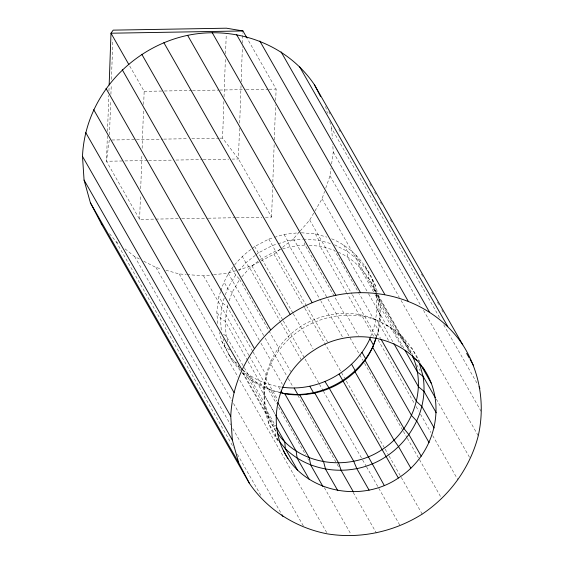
<?xml version="1.0" encoding="UTF-8"?>
<svg xmlns="http://www.w3.org/2000/svg" width="564" height="564" viewBox="0 0 564 564"><rect width="100%" height="100%" fill="white"/><g stroke="black" fill="none" stroke-linecap="round" stroke-linejoin="round"><path stroke-width="0.42" stroke-dasharray="2.82 2.11" d="M107.364 135.811L106.469 161.248L139.625 219.368L180.973 218.663M107.52 131.426L108.796 95.471M108.951 91.093L109.071 87.582M109.487 134.768L110.699 100.477M110.911 94.322L111.256 84.649M111.439 79.376L112.842 39.811M139.625 219.368L140.492 194.813M140.711 188.679L141.917 154.48M142.135 148.339L143.531 108.873M143.686 104.495L144.151 91.34L129.318 65.332M265.425 217.218L271.587 217.112L238.431 158.985L222.583 138.109L223.887 101.182M224.042 96.782L225.41 58.092M225.565 53.7L226.249 34.355M239.517 128.296L238.431 158.985L232.276 159.09M239.7 123.037L241.032 85.326M241.159 81.815L242.4 46.741M242.52 43.231L242.894 32.712M271.587 217.112L272.673 186.423M272.828 182.038L274.189 143.453M274.315 139.942L275.556 104.869M275.711 100.484L276.113 89.084L247.321 38.606M109.296 140.048L106.469 161.248L124.066 160.944M217.591 323.51L216.816 311.737L218.888 296.544L220.58 291.659M325.738 188.143L329.989 175.855L331.04 168.213M331.618 163.969L333.239 152.083L332.718 144.187M370.745 336.405L374.968 324.187L377.048 309.001L376.04 293.858M220.862 290.848C225.875 273.991 237.141 259.243 251.417 249.098M224.232 298.067L222.54 302.953L220.468 318.145L221.412 332.443M225.36 294.81L227.616 288.296L236.647 273.399M227.736 304.948L225.163 321.254L226.129 335.848L227.962 342.426M229.174 300.795L232.051 292.483L239.644 279.406L235.498 274.724L231.839 268.323M315.008 210.922L322.051 198.796L324.603 191.422M376.456 336.581C381.384 323.595 381.828 308.811 378.345 295.43M376.371 337.11L378.627 330.596L374.968 324.187M300.203 230.986L309.721 220.023L314.564 211.683M238.953 270.741L245.876 262.782L255.069 255.499M241.871 276.846L249.655 267.886L259.68 259.955M282.705 247.243L293.477 238.72L299.639 231.628M252.073 248.576L254.702 246.496L268.809 239.08L273.603 237.599M255.732 254.984L258.354 252.905L272.461 245.481L277.255 244.008M260.349 259.426L275.281 251.22L289.917 246.708L305.032 245.009L343.927 313.196L346.648 314.994L358.457 335.693M261.005 260.977L273.949 254.174L282.028 247.779M237.945 270.078L251.875 265.785L260.244 261.379M274.4 237.352L283.995 234.398L298.807 232.735M278.059 243.761L287.647 240.807L302.459 239.143M213.721 274.724L228.11 273.11L237.127 270.332M187.029 274.562L203.569 275.866L212.875 274.816M144.151 91.34L163.504 91.008M164.385 90.994L191.654 90.522M192.536 90.508L218.931 90.057M219.805 90.043L245.319 89.605M246.2 89.591L268.196 89.218M269.07 89.204L276.113 89.084M111.933 139.999L135.642 139.597M136.523 139.583L162.869 139.132M163.743 139.118L188.334 138.695M191.845 138.638L219.072 138.173M219.946 138.152L222.583 138.109M124.947 160.93L147.817 160.536M148.699 160.521L172.45 160.113M175.968 160.056L202.363 159.605M203.244 159.591L228.758 159.154M181.855 218.649L207.362 218.212M208.243 218.197L235.519 217.732M236.394 217.718L261.907 217.281M301.409 232.777L315.255 233.863L326.824 237.106M303.333 239.044L318.907 240.271L331.301 243.74M309.206 245.34L320.049 246.193L334.382 250.204L359.014 293.393M165.894 270.219L179.19 273.942L186.155 274.492M242.922 369.977C253.518 379.417 267.258 385.057 281.203 387.073M388.483 340.346L377.097 320.38C342.256 306.858 300.365 320.472 278.813 350.674C259.391 377.154 259.214 414.78 278.292 441.478M143.757 261.217L155.918 267.428L161.734 269.056M279.659 392.255C265.454 389.59 252.531 382.596 241.991 372.705M281.429 393.045L267.385 389.111L263.733 382.702M242.774 372.931L245.904 373.847L257.283 382.963L270.389 389.661L276.868 401.025M236.704 362.659L232.446 361.094L221.863 341.382L219.389 332.513M230.027 349.821L225.515 347.784L221.863 341.382M331.639 238.805C354.396 247.984 370.548 269.162 377.45 292.208M334.537 244.818L347.375 251.382L359.176 260.843L368.722 272.447L368.066 277.206L376.907 293.83M338.238 252.178C356.046 259.581 368.468 275.429 376.71 292.363M125.067 248.879L134.641 256.557L139.957 259.271M368.666 294.027L386.382 325.09C401.744 332.915 412.474 347.325 420.053 362.448M377.097 320.38C352.852 308.593 323.031 312.322 300.577 326.556C278.038 341.276 263.825 367.143 263.79 394.088L274.753 413.313M223.464 334.382L226.129 335.848L243.845 366.91M386.382 325.09L397.761 334.212L402.499 336.786L412.615 354.53M109.536 233.679L116.177 241.752L118.912 243.944M242.661 369.899L245.904 373.847L275.726 426.123M228.787 354.693L238.339 366.297L240.363 369.857M240.398 370.774L232.446 361.094L225.515 347.784L223.041 338.922M278.412 440.265L275.761 437.044L275.599 430.847L268.922 418.016L242.555 371.796M328.833 111.813L330.137 114.104M338.858 129.396L340.607 132.455M369.822 183.681L371.563 186.733M374.616 192.084L375.927 194.383M380.284 202.025L381.595 204.316M390.316 219.607L392.065 222.667M421.28 273.892L423.021 276.945M431.742 292.237L433.053 294.535M437.41 302.177L438.721 304.468M441.774 309.819L443.515 312.879M329.792 121.669L331.667 128.395L440.251 318.759M443.741 324.871L477.32 383.739M333.239 152.083L420.892 305.751M423.508 310.334L481.071 411.255M329.989 175.855L399.326 297.411M401.074 300.471L478.258 435.789M365.07 266.046L375.652 285.765L374.743 290.037L375.892 294.154M355.524 254.434L359.176 260.843L358.866 266.018L374.856 294.055M378.437 295.395L411.283 353.698M377.337 294.584L410.613 352.923M322.051 198.796L409.704 352.465M416.683 364.696L420.166 370.809M436.303 399.101L470.32 458.729M376.449 294.57L379.699 300.267L378.641 304.017L379.607 318.611L377.612 333.253L380.637 338.555M375.286 294.81L397.761 334.212L406.961 345.401L412.044 348.397L418.974 361.707M403.711 347.967L378.641 304.017L376.118 294.972M343.723 244.98L347.375 251.382L347.487 256.902L368.236 293.273M401.66 346.55L390.697 327.332L373.276 318.399L359.451 294.147M377.048 309.001L380.7 315.403L379.607 318.611L393.439 342.856M309.721 220.023L352.021 294.182M352.458 294.944L376.442 336.99M378.183 340.05L414.378 403.507M416.126 406.566L418.742 411.149M420.483 414.209L430.952 432.56M432.694 435.619L457.989 479.957M315.255 233.863L318.907 240.271L320.049 246.193L347.706 294.683M373.615 336.179L362.229 316.221L358.944 314.381L348.136 295.437M293.477 238.72L327.494 298.356M327.931 299.117L362.814 360.276M364.563 363.336L402.936 430.614M403.373 431.382L406.856 437.495M407.293 438.263L419.066 458.906M419.503 459.667L441.746 498.661M283.995 234.398L287.647 240.807L289.917 246.708L320.599 300.499M342.355 336.715L330.969 316.749L328.812 314.895L321.029 301.261M268.809 239.08L306.393 305.766M327.592 342.137L306.83 306.527M273.949 254.174L304.468 307.69M304.905 308.452L344.59 378.028M346.331 381.081L384.711 448.359M385.149 449.127L388.631 455.24M389.068 456.008L400.842 476.65M401.279 477.412L422.21 514.107M292.801 312.921L254.702 246.496M293.231 313.676L313.062 348.813M251.875 265.785L282.832 320.063M283.269 320.831L304.638 358.288M305.075 359.056L319.027 383.52M319.464 384.281L322.953 390.401M323.391 391.162L362.201 459.209M362.638 459.97L366.128 466.09M366.558 466.851L400.137 525.718M280.766 322.439L249.655 267.886L245.876 262.782L242.224 256.373M281.196 323.193L288.549 336.073L289.198 338.724L301 359.43M239.644 279.406L278.538 347.593L278.813 350.674L290.622 371.38M228.11 273.11L264.742 337.328M265.179 338.09L287.851 377.845M288.289 378.613L293.083 387.024M297.884 395.434L336.694 463.474M337.131 464.235L339.309 468.064M353.261 492.527L376.378 533.043M259.278 340.212L232.051 292.483L227.616 288.296L223.964 281.887M261.005 343.243L270.946 360.671L270.939 364.238L282.324 384.204M278.602 386.869L280.632 390.429M252.658 351.316L227.158 306.612L222.54 302.953L218.888 296.544M253.088 352.07L266.053 374.799L265.863 378.902L277.248 398.861M203.569 275.866L248.921 355.376M249.358 356.138L276.395 403.535M278.574 407.363L305.61 454.76M307.789 458.581L308.663 460.111M324.363 487.634L350.963 534.27M247.631 360.65L225.163 321.254L220.468 318.145L216.816 311.737M248.068 361.411L264.058 389.442L265.024 404.036L264.791 409.231L275.754 428.45M274.999 414.025L257.283 382.963L253.786 382.166L250.134 375.758M244.275 367.665L265.024 404.036L268.922 418.016L268.831 423.733L278.531 440.738M238.001 364.929L240.595 369.476M242.323 372.508L275.599 430.847M179.19 273.942L238.064 377.154M239.806 380.214L327.458 533.882M155.918 267.428L231.797 400.454M233.538 403.507L303.749 526.6M134.641 256.557L230.577 424.748M232.756 428.569L282.035 514.96M116.177 241.752L233.482 447.407M237.402 454.288L261.823 497.103M304.398 242.774L305.032 245.009M325.576 106.54L327.451 113.265M372 279.356L375.596 292.251M331.667 128.395L332.365 138.92"/><path stroke-width="0.85" d="M109.162 84.953L110.995 33.213L113.181 30.139L226.467 28.2L242.957 30.957L246.884 37.837M82.492 156.369C84.988 97.431 130.58 47.439 187.622 35.342C235.456 25.549 286.921 43.802 314.5 84.868L462.762 344.801C479.964 371.613 485.266 404.811 478.258 435.789C470.066 467.817 449.593 495.756 422.21 514.107C394.194 531.781 360.227 539.177 327.458 533.882C296.114 527.918 267.533 509.976 249.499 483.524L101.238 223.584L90.395 202.758L84.064 180.057L82.492 156.369L230.761 416.302L232.333 439.998L238.657 462.691L249.499 483.524M230.761 416.302C233.249 357.364 278.842 307.38 335.89 295.282C383.724 285.483 435.189 303.735 462.762 344.801M283.354 450.354C303.206 492.309 361.228 503.624 398.36 478.032C434.788 454.979 448.338 403.796 423.007 367.622M282.063 387.144C317.814 392.431 354.798 371.457 369.899 338.851L370.463 337.223M376.174 337.413C365.246 376.562 321.727 401.547 282.261 393.277L281.041 391.141M376.089 337.921L372.719 347.382L411.614 415.576L416.866 421.202L429.098 442.641M242.957 30.957L110.995 33.213L128.881 64.571M282.261 393.277L299.738 394.856L338.633 463.044L341.157 470.454L353.388 491.893M280.505 392.495L284.721 393.672L323.616 461.867L325.576 469.227L337.808 490.666M416.972 360.403L413.638 358.232L412.34 355.954M424.276 369.836C400.905 333.987 348.489 326.894 313.908 350.293C278.56 372.24 264.135 423.113 287.993 458.483M277.22 432.821C300.076 465.998 349.461 471.582 381.983 449.684C412.171 430.501 427.709 389.252 412.46 355.969M101.238 223.584L102.345 224.93M279.476 441.556L285.306 448.655L297.538 470.094M466.632 353.402L469.248 357.985M470.115 359.515L473.605 365.634M299.562 66.7L447.823 326.634M479.062 386.798L479.936 388.328M281.098 51.895L429.359 311.836M259.821 41.024L408.082 300.964M236.542 34.51L384.81 294.443M420.236 363.928L431.199 383.153M435.246 397.655L423.014 376.216L419.419 363.322M405.001 350.237L417.536 372.212L423.014 376.216C429.232 412.918 405.988 450.213 372.021 464.01C343.229 475.917 307.852 470.707 285.306 448.655L284.799 442.035L276.593 427.639M436.247 412.792L424.022 391.353L418.502 386.798L393.869 343.617M212.17 32.585L360.431 292.526M434.174 427.984L421.942 406.538L416.507 401.441L381.067 339.316M369.899 338.851L373.551 345.253C360.058 374.214 329.736 393.792 297.834 394.504L294.182 388.095M187.622 35.342L335.89 295.282M362.017 352.415L365.669 358.817L365.127 360.459L404.021 428.647L408.992 434.766L421.223 456.205M351.64 364.365L355.292 370.767L355.116 371.979L394.01 440.167L398.614 446.716L410.839 468.155M163.863 42.667L312.125 302.6M339.154 374.235L398.36 478.032M141.79 54.278L290.051 314.211M325.047 381.659L329.489 388.645L368.384 456.84L384.253 485.449M309.862 386.34L313.521 392.741L314.853 393.157L353.748 461.352L356.836 468.691L369.067 490.13M122.254 69.732L270.523 329.665M106.011 88.428L254.279 348.369M277.735 402.541L309.283 457.848L310.708 465.06L322.932 486.499M275.429 414.787L296.178 451.151L297.108 458.109L309.34 479.555M93.68 109.656L241.949 369.596M85.742 132.596L234.011 392.537M282.035 514.96L282.902 516.49M84.064 180.057L232.333 439.998M90.395 202.758L238.657 462.691M314.5 84.868L320.521 96.437"/></g></svg>
